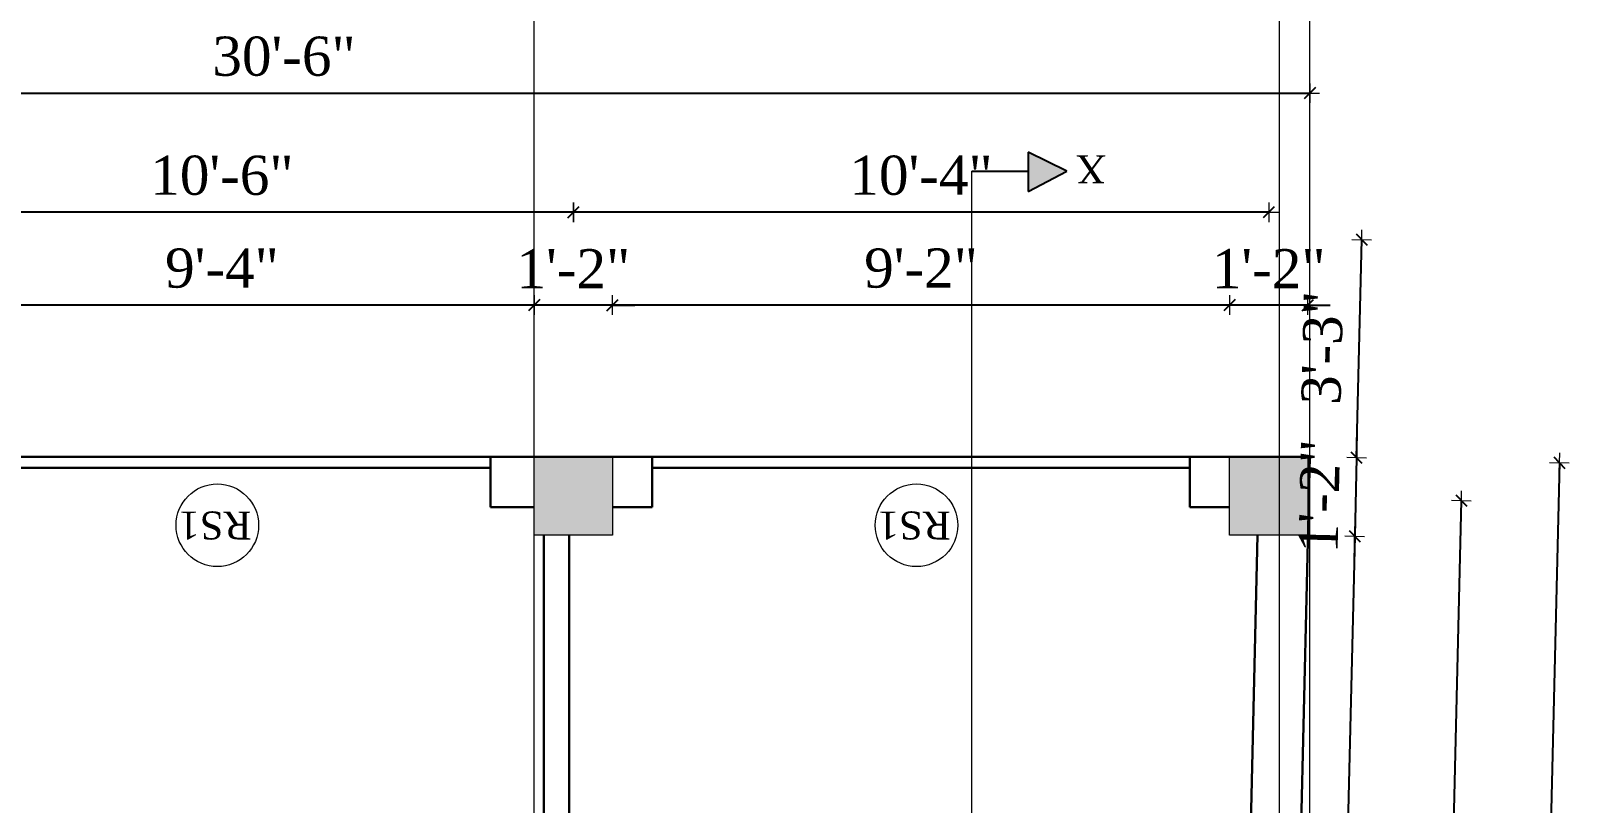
# Model space of a CAD drawing. Header units: inches. Extents: x 149946 to 166271, y -29520 to -26192.
# Drawn here: x 160854 to 161128.8, y -26456.6 to -26318.5 of the extents above; entities that cross this region are included whole.
import ezdxf

# ---------------------------------------------------------------- set-up
doc = ezdxf.new("R2010")
doc.units = ezdxf.units.IN
doc.header["$LTSCALE"] = 5
doc.header["$MEASUREMENT"] = 0
doc.layers.add('A-WALL', color=7, linetype='Continuous', lineweight=9)
doc.layers.add('Dimension', color=7, linetype='Continuous', lineweight=18)
doc.layers.add('dim line', color=7, linetype='Continuous', lineweight=15, true_color=0xfab2b2)
doc.layers.add('TEXT', color=6, linetype='Continuous')
doc.layers.add('WALL', color=7, linetype='Continuous')
doc.styles.add('ordinary', font='times.ttf')
doc.dimstyles.new('Copy of 96', dxfattribs={"dimtxt": 7, "dimasz": 4, "dimexe": 0.5, "dimexo": 0.5, "dimgap": 3, "dimtad": 1, "dimdec": 1, "dimzin": 11, "dimdsep": 46, "dimlunit": 4, "dimtxsty": 'ordinary', "dimblk": 'OBLIQUE', "dimcen": 0.09, "dimse1": 1, "dimse2": 1, "dimclrt": 6, "dimazin": 0, "dimtfac": 1, "dimtdec": 1, "dimtix": 1, "dimtmove": 2, "dimatfit": 3, "dimldrblk": 'leader', "dimfxl": 0.5, "dimfxlon": 1, "dimtolj": 1, "dimtzin": 0, "dimarcsym": 0})

# ---------------------------------------------------------------- blocks, each defined once
blk = doc.blocks.new('oblique')
at = {"color": 0, "lineweight": -2}
blk.add_line((0.25, 0.25), (-0.25, -0.25), dxfattribs=at)
at = {"layer": 'dim line', "lineweight": 9}
for p, q in [((-0.4375, 0), (0.4375, 0)), ((0, 0.4375), (0, -0.4375))]:
    blk.add_line(p, q, dxfattribs=at)
blk = doc.blocks.new('*D1304')
at = {"layer": 'A-WALL', "color": 0, "lineweight": -2, "ltscale": 5}
blk.add_line((160950.9, -26350.97), (160825.33, -26350.97), dxfattribs=at)
at = {"layer": 'A-WALL', "color": 0, "lineweight": -2, "ltscale": 50}
blk.add_line((159867.63, -27053.76), (159867.63, -27613.76), dxfattribs=at)
at = {"layer": 'Defpoints', "color": 0, "ltscale": 5}
for p in [(160825.33, -26350.97), (160825.33, -26401.65), (160950.9, -26401.65)]:
    blk.add_point(p, dxfattribs=at)
at = {"layer": 'Defpoints', "color": 0, "ltscale": 50}
for p in [(159807.7, -27053.76), (159768.7, -27613.76), (159867.63, -27613.76)]:
    blk.add_point(p, dxfattribs=at)
at = {"layer": 'A-WALL', "color": 0, "lineweight": -2, "ltscale": 5, "xscale": 4, "yscale": 4, "zscale": 4, "rotation": 180}
blk.add_blockref('oblique', (160825.33, -26350.97), dxfattribs=at)
at = {"layer": 'A-WALL', "color": 0, "lineweight": -2, "ltscale": 5, "xscale": 4, "yscale": 4, "zscale": 4}
blk.add_blockref('oblique', (160950.9, -26350.97), dxfattribs=at)
at = {"layer": 'A-WALL', "color": 0, "lineweight": -2, "ltscale": 50, "xscale": 4, "yscale": 4, "zscale": 4}
for p, rotation in [((159867.63, -27053.76), 90), ((159867.63, -27613.76), 270)]:
    blk.add_blockref('oblique', p, dxfattribs=dict(at, rotation=rotation))
at = {"layer": 'A-WALL', "color": 6, "ltscale": 5, "insert": (160888.12, -26344.4), "char_height": 7, "attachment_point": 5, "style": 'ordinary'}
blk.add_mtext('\\A1;10\'-6"', dxfattribs=at)
at = {"layer": 'A-WALL', "color": 6, "ltscale": 50, "insert": (159861.07, -27333.76), "char_height": 7, "attachment_point": 5, "rotation": 90, "style": 'ordinary'}
blk.add_mtext('\\A1;46\'-8"', dxfattribs=at)
blk = doc.blocks.new('_OBLIQUE')
at = {"color": 0, "linetype": 'ByBlock'}
blk.add_line((-0.5, -0.5), (0.5, 0.5), dxfattribs=at)
blk = doc.blocks.new('leader')
at = {"layer": 'Dimension'}
for p, q in [((0, -4.328), (0, 4.328)), ((-4.424, 0), (4.424, 0))]:
    blk.add_line(p, q, dxfattribs=at)
blk = doc.blocks.new('*D1319')
at = {"layer": 'A-WALL', "color": 0, "lineweight": -2, "ltscale": 50}
for p, q in [((161068.11, -26367.55), (161064.11, -26367.55)), ((161082.11, -26367.55), (161068.11, -26367.55)), ((161082.11, -26367.55), (161086.11, -26367.55))]:
    blk.add_line(p, q, dxfattribs=at)
at = {"layer": 'Defpoints', "color": 0, "ltscale": 50}
for p in [(161068.11, -26367.55), (161068.11, -26394.65), (161082.11, -26394.65)]:
    blk.add_point(p, dxfattribs=at)
at = {"layer": 'A-WALL', "color": 0, "lineweight": -2, "ltscale": 50, "xscale": 4, "yscale": 4, "zscale": 4}
blk.add_blockref('oblique', (161068.11, -26367.55), dxfattribs=at)
at = {"layer": 'A-WALL', "color": 0, "lineweight": -2, "ltscale": 50, "xscale": 4, "yscale": 4, "zscale": 4, "rotation": 180}
blk.add_blockref('oblique', (161082.11, -26367.55), dxfattribs=at)
at = {"layer": 'A-WALL', "color": 6, "ltscale": 50, "insert": (161075.11, -26361.05), "char_height": 7, "attachment_point": 5, "style": 'ordinary'}
blk.add_mtext('\\A1;1\'-2"', dxfattribs=at)
blk = doc.blocks.new('*D1320')
at = {"layer": 'A-WALL', "color": 0, "lineweight": -2, "ltscale": 5}
blk.add_line((161068.11, -26367.55), (160957.9, -26367.55), dxfattribs=at)
at = {"layer": 'Defpoints', "color": 0, "ltscale": 5}
for p in [(160957.9, -26367.55), (160957.9, -26394.65), (161068.11, -26394.65)]:
    blk.add_point(p, dxfattribs=at)
at = {"layer": 'A-WALL', "color": 0, "lineweight": -2, "ltscale": 5, "xscale": 4, "yscale": 4, "zscale": 4, "rotation": 180}
blk.add_blockref('oblique', (160957.9, -26367.55), dxfattribs=at)
at = {"layer": 'A-WALL', "color": 0, "lineweight": -2, "ltscale": 5, "xscale": 4, "yscale": 4, "zscale": 4}
blk.add_blockref('oblique', (161068.11, -26367.55), dxfattribs=at)
at = {"layer": 'A-WALL', "color": 6, "ltscale": 5, "insert": (161013, -26360.98), "char_height": 7, "attachment_point": 5, "style": 'ordinary'}
blk.add_mtext('\\A1;9\'-2"', dxfattribs=at)
blk = doc.blocks.new('*D1321')
at = {"layer": 'A-WALL', "color": 0, "lineweight": -2, "ltscale": 5}
for p, q in [((160943.9, -26367.55), (160939.9, -26367.55)), ((160957.9, -26367.55), (160943.9, -26367.55)), ((160957.9, -26367.55), (160961.9, -26367.55))]:
    blk.add_line(p, q, dxfattribs=at)
at = {"layer": 'Defpoints', "color": 0, "ltscale": 5}
for p in [(160943.9, -26367.55), (160943.9, -26394.65), (160957.9, -26394.65)]:
    blk.add_point(p, dxfattribs=at)
at = {"layer": 'A-WALL', "color": 0, "lineweight": -2, "ltscale": 5, "xscale": 4, "yscale": 4, "zscale": 4}
blk.add_blockref('oblique', (160943.9, -26367.55), dxfattribs=at)
at = {"layer": 'A-WALL', "color": 0, "lineweight": -2, "ltscale": 5, "xscale": 4, "yscale": 4, "zscale": 4, "rotation": 180}
blk.add_blockref('oblique', (160957.9, -26367.55), dxfattribs=at)
at = {"layer": 'A-WALL', "color": 6, "ltscale": 5, "insert": (160950.9, -26361.05), "char_height": 7, "attachment_point": 5, "style": 'ordinary'}
blk.add_mtext('\\A1;1\'-2"', dxfattribs=at)
blk = doc.blocks.new('*D1322')
at = {"layer": 'A-WALL', "color": 0, "lineweight": -2, "ltscale": 5}
blk.add_line((160943.9, -26367.55), (160832.33, -26367.55), dxfattribs=at)
at = {"layer": 'Defpoints', "color": 0, "ltscale": 5}
for p in [(160832.33, -26367.55), (160832.33, -26394.65), (160943.9, -26394.65)]:
    blk.add_point(p, dxfattribs=at)
at = {"layer": 'A-WALL', "color": 0, "lineweight": -2, "ltscale": 5, "xscale": 4, "yscale": 4, "zscale": 4, "rotation": 180}
blk.add_blockref('oblique', (160832.33, -26367.55), dxfattribs=at)
at = {"layer": 'A-WALL', "color": 0, "lineweight": -2, "ltscale": 5, "xscale": 4, "yscale": 4, "zscale": 4}
blk.add_blockref('oblique', (160943.9, -26367.55), dxfattribs=at)
at = {"layer": 'A-WALL', "color": 6, "ltscale": 5, "insert": (160888.12, -26360.98), "char_height": 7, "attachment_point": 5, "style": 'ordinary'}
blk.add_mtext('\\A1;9\'-4"', dxfattribs=at)
blk = doc.blocks.new('*D1327')
at = {"layer": 'A-WALL', "color": 0, "lineweight": -2, "ltscale": 5}
blk.add_line((161075.11, -26350.97), (160950.9, -26350.97), dxfattribs=at)
at = {"layer": 'Defpoints', "color": 0, "ltscale": 5}
for p in [(160950.9, -26350.97), (160950.9, -26401.65), (161075.11, -26401.65)]:
    blk.add_point(p, dxfattribs=at)
at = {"layer": 'A-WALL', "color": 0, "lineweight": -2, "ltscale": 5, "xscale": 4, "yscale": 4, "zscale": 4, "rotation": 180}
blk.add_blockref('oblique', (160950.9, -26350.97), dxfattribs=at)
at = {"layer": 'A-WALL', "color": 0, "lineweight": -2, "ltscale": 5, "xscale": 4, "yscale": 4, "zscale": 4}
blk.add_blockref('oblique', (161075.11, -26350.97), dxfattribs=at)
at = {"layer": 'A-WALL', "color": 6, "ltscale": 5, "insert": (161013, -26344.4), "char_height": 7, "attachment_point": 5, "style": 'ordinary'}
blk.add_mtext('\\A1;10\'-4"', dxfattribs=at)
blk = doc.blocks.new('*D1330')
at = {"layer": 'A-WALL', "color": 0, "lineweight": -2, "ltscale": 5}
blk.add_line((160715.97, -26329.68), (161082.44, -26329.68), dxfattribs=at)
at = {"layer": 'Defpoints', "color": 0, "ltscale": 5}
for p in [(161082.44, -26329.68), (160715.97, -26394.65), (161082.44, -26394.65)]:
    blk.add_point(p, dxfattribs=at)
at = {"layer": 'A-WALL', "color": 0, "lineweight": -2, "ltscale": 5, "xscale": 4, "yscale": 4, "zscale": 4, "rotation": 180}
blk.add_blockref('oblique', (160715.97, -26329.68), dxfattribs=at)
at = {"layer": 'A-WALL', "color": 0, "lineweight": -2, "ltscale": 5, "xscale": 4, "yscale": 4, "zscale": 4}
blk.add_blockref('oblique', (161082.44, -26329.68), dxfattribs=at)
at = {"layer": 'A-WALL', "color": 6, "ltscale": 5, "insert": (160899.21, -26323.12), "char_height": 7, "attachment_point": 5, "style": 'ordinary'}
blk.add_mtext('\\A1;30\'-6"', dxfattribs=at)
blk = doc.blocks.new('*D1312')
at = {"layer": 'A-WALL', "color": 0, "lineweight": -2, "ltscale": 50}
for p, q in [((161090.81, -26394.85), (161090.9, -26390.85)), ((161090.81, -26394.85), (161090.48, -26408.85)), ((161090.48, -26408.85), (161090.38, -26412.85))]:
    blk.add_line(p, q, dxfattribs=at)
at = {"layer": 'Defpoints', "color": 0, "ltscale": 50}
for p in [(161082.44, -26394.65), (161082.11, -26408.65), (161090.48, -26408.85)]:
    blk.add_point(p, dxfattribs=at)
at = {"layer": 'A-WALL', "color": 0, "lineweight": -2, "ltscale": 50, "xscale": 4, "yscale": 4, "zscale": 4}
for p, rotation in [((161090.81, -26394.85), 268.6423816929429), ((161090.48, -26408.85), 88.64238169294288)]:
    blk.add_blockref('oblique', p, dxfattribs=dict(at, rotation=rotation))
at = {"layer": 'A-WALL', "color": 6, "ltscale": 50, "insert": (161084.14, -26401.7), "char_height": 7, "attachment_point": 5, "rotation": 88.6424, "style": 'ordinary'}
blk.add_mtext('\\A1;1\'-2"', dxfattribs=at)
blk = doc.blocks.new('*D1313')
at = {"layer": 'A-WALL', "color": 0, "lineweight": -2, "ltscale": 5}
blk.add_line((161090.48, -26408.85), (161087.48, -26535.14), dxfattribs=at)
at = {"layer": 'Defpoints', "color": 0, "ltscale": 5}
for p in [(161082.11, -26408.65), (161078.79, -26534.94), (161087.48, -26535.14)]:
    blk.add_point(p, dxfattribs=at)
at = {"layer": 'A-WALL', "color": 0, "lineweight": -2, "ltscale": 5, "xscale": 4, "yscale": 4, "zscale": 4}
for p, rotation in [((161090.48, -26408.85), 88.64238169337888), ((161087.48, -26535.14), 268.6423816933789)]:
    blk.add_blockref('oblique', p, dxfattribs=dict(at, rotation=rotation))
at = {"layer": 'A-WALL', "color": 6, "ltscale": 5, "insert": (161082.42, -26471.84), "char_height": 7, "attachment_point": 5, "rotation": 88.6424, "style": 'ordinary'}
blk.add_mtext('\\A1;10\'-6"', dxfattribs=at)
blk = doc.blocks.new('*D1315')
at = {"layer": 'A-WALL', "color": 0, "lineweight": -2, "ltscale": 5}
blk.add_line((161109.51, -26402.47), (161106.19, -26542.75), dxfattribs=at)
at = {"layer": 'Defpoints', "color": 0, "ltscale": 5}
for p in [(161075.11, -26401.65), (161071.79, -26541.94), (161106.19, -26542.75)]:
    blk.add_point(p, dxfattribs=at)
at = {"layer": 'A-WALL', "color": 0, "lineweight": -2, "ltscale": 5, "xscale": 4, "yscale": 4, "zscale": 4}
for p, rotation in [((161109.51, -26402.47), 88.64238169299743), ((161106.19, -26542.75), 268.6423816929974)]:
    blk.add_blockref('oblique', p, dxfattribs=dict(at, rotation=rotation))
at = {"layer": 'A-WALL', "color": 6, "ltscale": 5, "insert": (161101.29, -26472.45), "char_height": 7, "attachment_point": 5, "rotation": 88.6424, "style": 'ordinary'}
blk.add_mtext('\\A1;11\'-8"', dxfattribs=at)
blk = doc.blocks.new('*D1316')
at = {"layer": 'A-WALL', "color": 0, "lineweight": -2, "ltscale": 5}
blk.add_line((161090.81, -26394.85), (161091.73, -26355.85), dxfattribs=at)
at = {"layer": 'Defpoints', "color": 0, "ltscale": 5}
for p in [(161083.37, -26355.65), (161091.73, -26355.85), (161082.44, -26394.65)]:
    blk.add_point(p, dxfattribs=at)
at = {"layer": 'A-WALL', "color": 0, "lineweight": -2, "ltscale": 5, "xscale": 4, "yscale": 4, "zscale": 4}
for p, rotation in [((161091.73, -26355.85), 88.64238169337881), ((161090.81, -26394.85), 268.6423816933789)]:
    blk.add_blockref('oblique', p, dxfattribs=dict(at, rotation=rotation))
at = {"layer": 'A-WALL', "color": 6, "ltscale": 5, "insert": (161084.71, -26375.2), "char_height": 7, "attachment_point": 5, "rotation": 88.6424, "style": 'ordinary'}
blk.add_mtext('\\A1;3\'-3"', dxfattribs=at)
blk = doc.blocks.new('*D1318')
at = {"layer": 'A-WALL', "color": 0, "lineweight": -2, "ltscale": 5}
blk.add_line((161127.04, -26395.71), (161121.63, -26624.2), dxfattribs=at)
at = {"layer": 'Defpoints', "color": 0, "ltscale": 5}
for p in [(161082.44, -26394.65), (160957.9, -26620.32), (161121.63, -26624.2)]:
    blk.add_point(p, dxfattribs=at)
at = {"layer": 'A-WALL', "color": 0, "lineweight": -2, "ltscale": 5, "xscale": 4, "yscale": 4, "zscale": 4}
for p, rotation in [((161127.04, -26395.71), 88.64238169337888), ((161121.63, -26624.2), 268.6423816933789)]:
    blk.add_blockref('oblique', p, dxfattribs=dict(at, rotation=rotation))
at = {"layer": 'A-WALL', "color": 6, "ltscale": 5, "insert": (161117.76, -26509.8), "char_height": 7, "attachment_point": 5, "rotation": 88.6424, "style": 'ordinary'}
blk.add_mtext('\\A1;19\'-1"', dxfattribs=at)

msp = doc.modelspace()

# ---------------------------------------------------------------- hatches: boundary and pattern name
at = {"ltscale": 5}
msp.add_hatch(color=256, dxfattribs=at).paths.add_polyline_path([(161032.15, -26340.23), (161032.15, -26347.24), (161039.04, -26343.65)])
at = {"layer": 'WALL', "linetype": 'ByBlock', "ltscale": 5, "true_color": 0xf8991e}
h = msp.add_hatch(color=30, dxfattribs=at)
h.dxf.hatch_style = 1
h.paths.add_polyline_path([(160957.9, -26408.65), (160957.9, -26394.65), (160943.9, -26394.65), (160943.9, -26408.65)])
h = msp.add_hatch(color=30, dxfattribs=at)
h.dxf.hatch_style = 1
h.paths.add_polyline_path([(161082.11, -26408.65), (161082.11, -26394.65), (161068.11, -26394.65), (161068.11, -26408.65)])

# ---------------------------------------------------------------- linework, layer by layer
at = {"ltscale": 5}
for p, q in [((161039.04, -26343.65, -72.71), (161032.15, -26340.23, -72.71)), ((161032.15, -26340.23, -72.71), (161032.15, -26347.24, -72.71)), ((161022.05, -26343.65, -72.71), (161032.15, -26343.65, -72.71)), ((161032.15, -26347.24, -72.71), (161039.04, -26343.65, -72.71))]:
    msp.add_line(p, q, dxfattribs=at)
at = {"layer": 'A-WALL', "ltscale": 5}
msp.add_line((161022.05, -26632.22, -72.71), (161022.05, -26343.65, -72.71), dxfattribs=at)
at = {"layer": 'A-WALL', "lineweight": 30}
for p, q in [((160715.97, -26394.65, -72.71), (161082.44, -26394.65, -72.71)), ((160715.97, -26394.65, -72.71), (161082.44, -26394.65, -72.71)), ((160936.12, -26394.65, -72.71), (160936.12, -26403.65, -72.71)), ((160965, -26394.65, -72.71), (160965, -26403.65, -72.71)), ((161061, -26394.65, -72.71), (161061, -26403.65, -72.71)), ((161082.44, -26394.65, -72.71), (161077.01, -26623.94, -72.71)), ((161082.44, -26394.65, -72.71), (161078.79, -26548.94, -72.71)), ((160840.12, -26396.65, -72.71), (160936.12, -26396.65, -72.71)), ((160965, -26396.65, -72.71), (161061, -26396.65, -72.71)), ((160936.12, -26403.65, -72.71), (160943.9, -26403.65, -72.71)), ((160965, -26403.65, -72.71), (160957.9, -26403.65, -72.71)), ((161068.11, -26403.65, -72.71), (161061, -26403.65, -72.71)), ((160945.65, -26534.94, -72.71), (160945.65, -26408.65, -72.71)), ((160950.15, -26534.94, -72.71), (160950.15, -26408.65, -72.71)), ((161073.11, -26408.65, -72.71), (161070.12, -26534.94, -72.71))]:
    msp.add_line(p, q, dxfattribs=at)
at = {"layer": 'A-WALL', "ltscale": 5}
for p in [(160943.9, -26620.32, -72.71), (161077.01, -26623.94, -72.71), (161082.44, -26394.65, -72.71)]:
    msp.add_xline(p, (0, 1), dxfattribs=at)
at = {"layer": 'A-WALL', "ltscale": 5, "elevation": -72.71}
for points in [[(160957.9, -26408.65), (160943.9, -26408.65), (160943.9, -26394.65), (160957.9, -26394.65)], [(161082.11, -26408.65), (161068.11, -26408.65), (161068.11, -26394.65), (161082.11, -26394.65)]]:
    msp.add_lwpolyline(points, close=True, dxfattribs=at)
at = {"layer": 'A-WALL', "ltscale": 5}
for centre in [(160887.3, -26406.9, -72.71), (161012.19, -26406.9, -72.71)]:
    msp.add_circle(centre, 7.38, dxfattribs=at)

# ---------------------------------------------------------------- texts
at = {"layer": 'TEXT', "style": 'ordinary'}
for s, p in [('X', (161046.1, -26340.78, -72.71)), ('RS1', (160893.41, -26404.45, -72.71)), ('RS1', (161018.3, -26404.45, -72.71))]:
    msp.add_text(s, height=5, rotation=180, dxfattribs=at).set_placement(p)

# ---------------------------------------------------------------- dimensions: what is measured, and where the dimension line sits
at = {"layer": 'A-WALL', "ltscale": 5}
for base, p1, p2, angle, picture, middle in [((161082.44, -26329.68, -72.71), (160715.97, -26394.65, -72.71), (161082.44, -26394.65, -72.71), 180, '*D1330', (160899.21, -26323.12, -72.71)), ((160825.33, -26350.97, -72.71), (160950.9, -26401.65, -72.71), (160825.33, -26401.65, -72.71), 180, '*D1304', (160888.12, -26344.4, -72.71)), ((160950.9, -26350.97, -72.71), (161075.11, -26401.65, -72.71), (160950.9, -26401.65, -72.71), 180, '*D1327', (161013, -26344.4, -72.71)), ((161091.73, -26355.85, -72.71), (161082.44, -26394.65, -72.71), (161083.37, -26355.65, -72.71), 88.6424, '*D1316', (161084.71, -26375.2, -72.71)), ((160832.33, -26367.55, -72.71), (160943.9, -26394.65, -72.71), (160832.33, -26394.65, -72.71), 180, '*D1322', (160888.12, -26360.98, -72.71)), ((160943.9, -26367.55, -72.71), (160957.9, -26394.65, -72.71), (160943.9, -26394.65, -72.71), 180, '*D1321', (160950.9, -26361.05, -72.71)), ((160957.9, -26367.55, -72.71), (161068.11, -26394.65, -72.71), (160957.9, -26394.65, -72.71), 180, '*D1320', (161013, -26360.98, -72.71)), ((161121.63, -26624.2, -72.71), (161082.44, -26394.65, -72.71), (160957.9, -26620.32, -72.71), 88.6424, '*D1318', (161117.76, -26509.8, -72.71)), ((161087.48, -26535.14, -72.71), (161082.11, -26408.65, -72.71), (161078.79, -26534.94, -72.71), 88.6424, '*D1313', (161082.42, -26471.84, -72.71))]:
    dim = msp.add_linear_dim(base=base, p1=p1, p2=p2, angle=angle, dimstyle='Copy of 96', override={"dimdec": 0, "dimblk": 'oblique', "dimtdec": 0, "dimarcsym": 1}, dxfattribs=at)
    dim.commit()
    dim.dimension.update_dxf_attribs({"geometry": picture, "text_midpoint": middle})
at = {"layer": 'A-WALL', "ltscale": 50}
for base, p1, p2, angle, picture, middle in [((159867.63, -27613.76, -72.71), (159807.7, -27053.76, -72.71), (159768.7, -27613.76, -72.71), 90, '*D1304', (159861.07, -27333.76, -72.71)), ((161068.11, -26367.55, -72.71), (161082.11, -26394.65, -72.71), (161068.11, -26394.65, -72.71), 180, '*D1319', (161075.11, -26361.05, -72.71))]:
    dim = msp.add_linear_dim(base=base, p1=p1, p2=p2, angle=angle, dimstyle='Copy of 96', override={"dimdec": 0, "dimblk": 'oblique', "dimtdec": 0, "dimarcsym": 1}, dxfattribs=at)
    dim.commit()
    dim.dimension.update_dxf_attribs({"geometry": picture, "text_midpoint": middle})
dim = msp.add_aligned_dim(p1=(161082.44, -26394.65, -72.71), p2=(161082.11, -26408.65, -72.71), distance=8.37, dimstyle='Copy of 96', override={"dimdec": 0, "dimblk": 'oblique', "dimtdec": 0, "dimarcsym": 1}, dxfattribs=at)
dim.commit()
dim.dimension.update_dxf_attribs({"geometry": '*D1312', "text_midpoint": (161084.14, -26401.7, -72.71)})
at = {"layer": 'A-WALL', "ltscale": 5}
dim = msp.add_aligned_dim(p1=(161075.11, -26401.65, -72.71), p2=(161071.79, -26541.94, -72.71), distance=34.41, dimstyle='Copy of 96', override={"dimdec": 0, "dimblk": 'oblique', "dimtdec": 0, "dimarcsym": 1}, dxfattribs=at)
dim.commit()
dim.dimension.update_dxf_attribs({"geometry": '*D1315', "text_midpoint": (161101.29, -26472.45, -72.71)})

doc.saveas('drawing.dxf')
